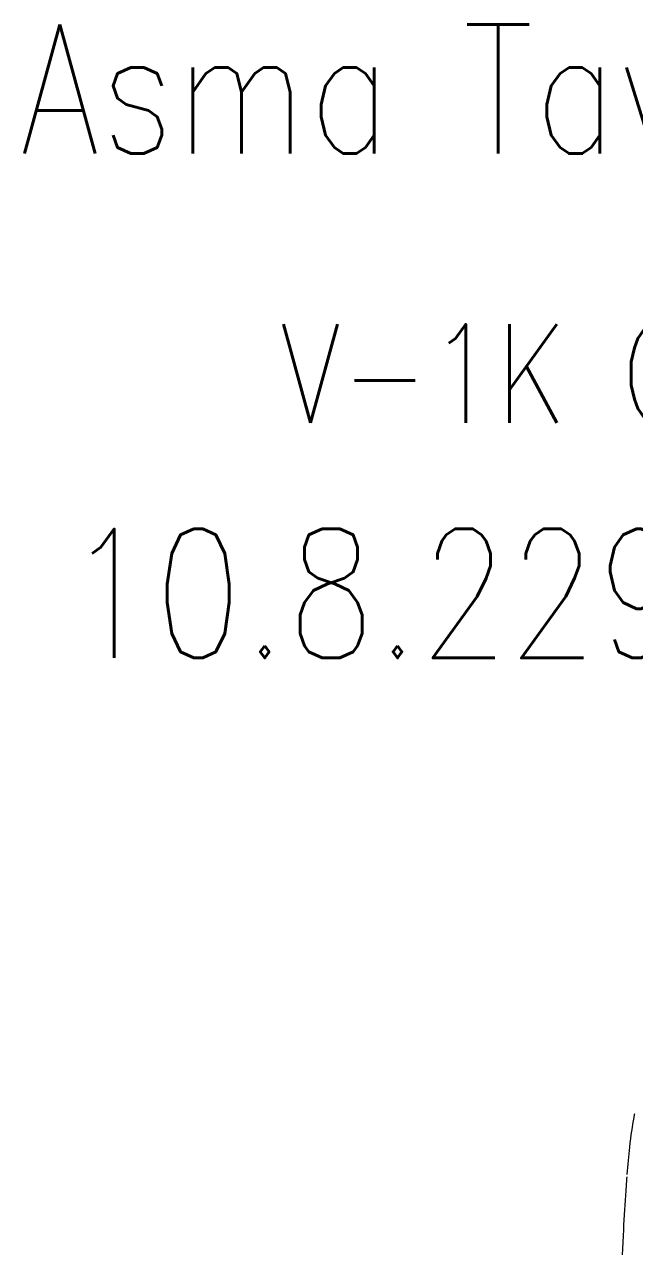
# Model space of a CAD drawing. Extents: x -1286 to 34975, y -230 to 6637.
# Drawn here: x 18115.5 to 18214.8, y 2886.1 to 3084.8 of the extents above; entities that cross this region are included whole.
import ezdxf

# ---------------------------------------------------------------- set-up
doc = ezdxf.new("R2010")
doc.units = 0
doc.header["$LTSCALE"] = 20
doc.layers.get('0').update_dxf_attribs({"color": 9, "lineweight": 9})
doc.layers.add('04', color=9, linetype='Continuous', lineweight=9)
doc.layers.add('E-YAZI', color=7, linetype='Continuous', lineweight=30)
doc.styles.add('E-YAZI', font='txttw.shx')

# ---------------------------------------------------------------- blocks, each defined once
blk = doc.blocks.new('p-araba-polo')
for points, degree, knots in [([(0.578, 0.8067), (0.5852, 0.8073), (0.6136, 0.8094), (0.6943, 0.8142), (0.7938, 0.8181), (0.9022, 0.8216), (0.9869, 0.8238), (1.0486, 0.8241), (1.0808, 0.8236)], 3, [0, 0, 0, 0, 0.049552, 0.182368, 0.511137, 0.607099, 0.78604, 1, 1, 1, 1]), ([(0.4758, 0.7941), (0.4779, 0.7946), (0.4931, 0.7978), (0.5106, 0.8003), (0.5297, 0.8023)], 3, [0, 0, 0, 0, 0.124213, 1, 1, 1, 1]), ([(0.5894, 0.8074), (0.5894, 0.8074), (0.5894, 0.8074), (0.5894, 0.8074), (0.5894, 0.8074), (0.5894, 0.8074), (0.5894, 0.8074), (0.5894, 0.8074), (0.5894, 0.8074), (0.5894, 0.8074), (0.5894, 0.8074), (0.5894, 0.8074), (0.5894, 0.8074), (0.5894, 0.8074), (0.5894, 0.8074)], 7, [0, 0, 0, 0, 0, 0, 0, 0, 1, 1, 1, 1, 1, 1, 1, 1, 1, 1, 1, 1, 1, 1, 1])]:
    blk.add_open_spline(points, degree=degree, knots=knots)
blk.add_open_spline([(0.5299, 0.8024), (0.5443, 0.8039), (0.5588, 0.8052), (0.5741, 0.8064)], degree=3)

msp = doc.modelspace()

# ---------------------------------------------------------------- block references
at = {"layer": '04', "xscale": -100, "yscale": 100, "zscale": 100, "rotation": 90}
msp.add_blockref('p-araba-polo', (18294.17, 2955.25), dxfattribs=at)

# ---------------------------------------------------------------- texts
at = {"layer": 'E-YAZI', "color": 30, "style": 'E-YAZI', "width": 0.8}
msp.add_text('Asma Tavan Monte', height=21, dxfattribs=at).set_placement((18114.82, 3063.83))
at = {"layer": 'E-YAZI', "color": 6, "style": 'E-YAZI', "width": 0.8}
msp.add_text('V-1K C2', height=16, dxfattribs=at).set_placement((18157.14, 3020.07))
at = {"layer": 'E-YAZI', "color": 1, "style": 'E-YAZI', "width": 0.8}
msp.add_text('10.8.229.109', height=21, dxfattribs=at).set_placement((18122.21, 2981.81))

doc.saveas('drawing.dxf')
